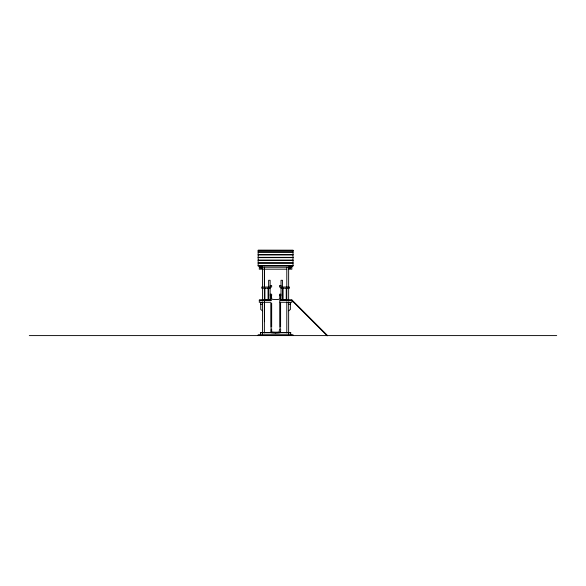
<?xml version="1.0" encoding="UTF-8"?>
<svg xmlns="http://www.w3.org/2000/svg" width="586" height="586" viewBox="0 0 586 586"><rect width="100%" height="100%" fill="white"/><g stroke="black" fill="none" stroke-linecap="round" stroke-linejoin="round"><path stroke-width="0.88" d="M260.77 267.238L262.513 266.93L262.513 300.105L262.953 300.105M259.466 267.223L259.246 269.179L286.466 269.179M271.047 302.281L259.246 302.281L259.466 300.318M262.821 299.885L262.733 300.318M262.513 304.237L260.558 304.237L260.77 302.281M266.088 299.885L266 300.318M269.355 299.885L269.267 300.318M282.415 299.885L282.327 300.318M291.696 300.318L292.004 300.01L327.486 335.5L327.178 335.807L291.696 300.318L280.057 300.318M260.338 334.723L260.558 332.548L271.523 332.548M280.379 299.864L280.408 295.805M288.642 310.77L290.385 309.518L290.385 304.237M280.211 332.643C281.8 327.537 279.229 326.937 279.156 331.976A27.183 26.392 0 0 1 272.234 331.976L271.67 331.442L271.655 328.724L270.93 328.614L270.805 332.167L271.45 332.702A28.069 27.249 0 0 0 275.076 333.009L275.801 333.016A28.069 27.249 0 0 0 280.145 332.672L280.145 331.94M279.94 295.798L279.72 298.728L279.156 299.285A27.183 27.183 0 0 1 272.234 299.285L271.684 298.809L271.508 295.805M271.018 295.798L271.054 299.9L259.334 299.885L259.246 300.318L271.106 300.318M258.162 251.863L293 251.892M258.162 252.141L293 252.141M258.162 254.639L293 254.639M258.162 254.888L293 254.888M258.162 257.357L293 257.379M258.162 257.635L293 257.635M258.162 260.125L293 260.125M258.162 260.374L293 260.374M258.162 262.872L293 262.872M258.162 263.121L293 263.121M258.162 265.619L293 265.619M258.162 265.868L293 265.868M291.213 265.993L293 265.993L293 250.193L258.162 250.193L258.162 265.993M260.77 268.095L262.513 268.095M288.642 268.095L290.385 268.095M262.513 268.19L260.77 268.19L260.77 265.443M288.642 268.19L290.385 268.19L290.385 265.443M288.283 269.179L291.909 269.179L291.696 267.223M270.139 285.514L271.662 285.514L271.662 287.037L261.752 287.037L261.752 288.231L270.139 288.231M281.024 285.514L279.5 285.514L279.5 287.037L289.411 287.037L289.411 288.231L281.024 288.231M270.139 294.223L271.662 294.223L271.662 295.747L270.139 295.747M281.024 294.223L279.5 294.223L279.5 295.747L281.024 295.747M280.093 299.885L291.821 299.885M259.246 300.537L271.047 300.537M280.115 300.537L291.909 300.537L291.909 302.281L280.115 302.281M260.558 302.501L262.513 302.501M288.642 302.501L290.605 302.501L290.605 304.237L288.642 304.237M279.632 332.548L290.605 332.548L290.824 334.723M260.338 332.767L290.824 332.767M29.3 335.595L556.7 335.595M262.513 310.77L260.77 309.518L260.77 304.237M285.294 299.885L285.382 300.318M282.027 299.885L282.115 300.318M268.959 299.885L269.047 300.318M265.692 299.885L265.78 300.318M262.213 299.885L262.294 300.318M290.385 267.238L288.642 266.93L288.642 300.45M293 335.595L293 334.723L258.162 334.723L258.162 335.595M291.909 265.48L291.909 267.223L259.246 267.223L259.246 265.48M288.642 301.885L288.642 334.723M286.796 267.223L286.796 300.061M286.796 301.885L286.796 332.899M286.246 287.909L286.246 300.105L283.089 300.105L283.089 287.909M282.547 300.244L282.547 280.284L281.024 280.284L281.024 300.244M280.599 303.233L280.599 327.354M279.727 300.97L279.727 327.354M275.698 332.606L275.698 333.009M271.67 303.233L271.67 327.354M271.45 331.969L271.45 332.702M270.798 303.233L270.798 327.354M270.124 300.105L270.139 280.284L268.615 280.284L268.615 300.244M268.066 287.909L268.066 300.105L264.909 300.105L264.909 287.909M264.557 299.885L264.557 300.318M264.476 267.282L264.476 299.907M264.476 301.717L264.476 321.663M264.367 267.223L264.367 300.061M264.367 301.885L264.367 332.899M262.513 301.885L262.513 334.723M293 250.405L258.162 250.405L293 250.449"/></g></svg>
